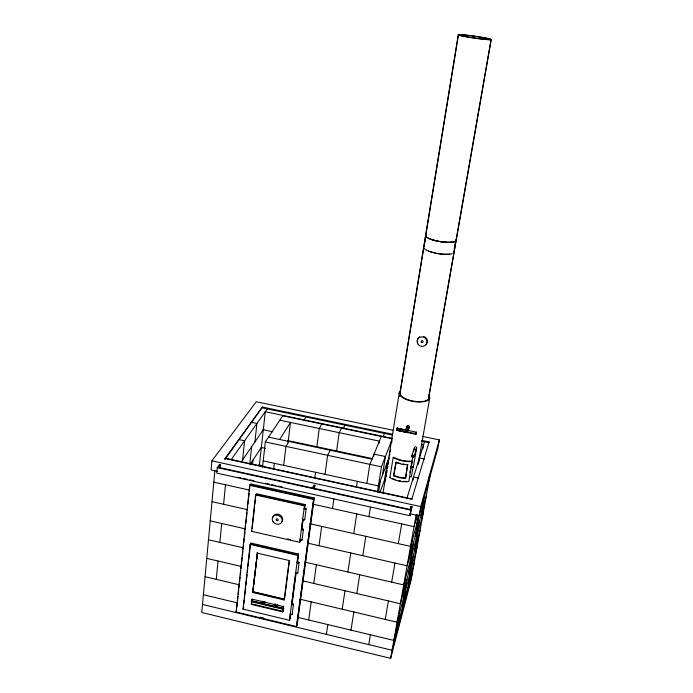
<?xml version="1.0" encoding="UTF-8"?>
<svg xmlns="http://www.w3.org/2000/svg" width="693" height="693" viewBox="0 0 693 693"><rect width="100%" height="100%" fill="white"/><g stroke="black" fill="none" stroke-linecap="round" stroke-linejoin="round"><path stroke-width="1.04" d="M397.115 428.066L396.63 430.37L397.115 428.066L405.578 430.032M415.895 434.32L416.38 432.068L415.921 434.372L396.621 430.162M392.81 430.214L256.271 401.749L211.902 460.854L211.07 469.941L217.411 471.335M214.882 470.677L201.75 612.491L390.644 658.35L411.122 580.032L430.232 474.185M217.264 467.602L216.753 473.085L409.996 515.739L412.032 506.6L410.992 506.366L410.074 509.442L313.444 488.201L314.917 485.299L313.903 485.074L312.43 487.976L218.59 467.359L220.582 464.613L219.594 464.397L217.264 467.602L410.966 510.187L412.032 506.6M220.235 468.251L220.582 464.613M262.396 407.051L225 458.515L224.913 459.416L262.396 407.051L392.16 434.182M216.268 579.348L218.061 561.018M219.872 542.402L221.717 523.492M223.588 504.279L225.494 484.753M242.619 459.814L244.594 440.791L238.479 439.475M249.818 463.964L251.663 446.664M236.122 611.98L249.723 485.317L250.623 483.896L314.267 497.972L297.193 624.809L296.457 626.55L236.122 611.98L236.651 609.277M236.876 607.129L237.335 602.841M237.569 600.692L238.028 596.404M238.262 594.256L238.721 589.968M238.955 587.82L239.414 583.532M239.648 581.384L240.107 577.096M240.341 574.947L240.8 570.66M241.034 568.511L241.493 564.223M241.718 562.075L242.186 557.787M242.411 555.639L242.879 551.351M243.104 549.202L243.564 544.915M243.797 542.766L244.257 538.478M244.49 536.33L244.95 532.042M245.183 529.894L245.643 525.606M245.876 523.458L246.336 519.17M246.569 517.021L247.029 512.733M247.254 510.585L247.722 506.297M247.947 504.149L248.415 499.861M248.64 497.713L249.108 493.425M249.333 491.276L250.026 484.84L313.782 498.96L296.708 625.97M252.512 464.293L252.962 460.083M254.92 441.917L256.904 423.492L251.013 422.245M290.679 614.552L289.466 620.296L243.035 609.121L250.173 544.421L250.935 543.078L298.614 554.053L297.496 562.543M300.338 540.93L299.679 542.29L251.611 531.314L255.622 494.967L256.393 493.711L305.102 504.556L304.548 508.835M243.33 608.558L243.564 606.436M243.797 604.313L244.265 600.077M244.499 597.955L245.669 587.361M245.902 585.239L246.37 581.003M246.604 578.88L247.072 574.636M247.306 572.522L247.773 568.277M248.007 566.164L248.475 561.919M248.709 559.805L250.468 543.901L298.207 554.911L297.236 562.309M252.148 528.664L254.626 506.236M254.859 504.097L255.327 499.826M255.561 497.687L255.916 494.481L304.703 505.344L304.513 506.791M259.39 465.012L265.28 411.72L392.55 438.409M262.508 467.125L265.324 441.952L282.943 415.428M251.316 604.374L251.914 599.098L283.35 606.609L283.61 606.037L282.935 611.321L282.675 611.893L251.316 604.374L252.079 599.592M252.668 592.472L257.432 552.581L252.954 591.917L284.459 599.402L284.199 599.973L252.668 592.472L257.545 552.364M273.631 469.559L274.359 463.331M251.88 600.753L261.919 603.153L262.153 601.195M267.602 605.128L263.513 604.157L263.747 602.2M275.173 604.27L274.255 606.219L264.137 603.802L264.362 601.845M283.68 465.358L285.966 446.379L288.972 441.467M288.297 440.661L290.506 422.444L279.669 439.483M274.255 606.219L274.497 604.261M269.646 605.621L274.757 606.843L275.121 603.906M283.913 608.411L276.897 606.73L277.139 604.772M407.475 431.947L407.406 432.614L396.621 430.301M407.865 430.725L407.995 429.92L405.691 429.443L405.587 429.894M282.675 611.893L283.35 606.609M284.199 599.973L289.224 560.533L257.138 553.101M284.598 598.345L289.353 561.061M289.466 620.296L297.955 555.44L298.614 554.053M299.679 542.29L304.452 505.847L305.102 504.556M289.717 619.715L290.419 614.388M291.814 603.724L295.85 572.886M301.602 529.045L302.85 519.507M292.074 603.932L296.11 573.154M301.879 529.157L303.144 519.533M292.177 614.171L293.486 604.235M297.73 572.877L299.09 562.595M302.035 539.968L303.43 529.391M304.721 519.62L306.133 508.861M316.848 446.751L319.274 428.499L321.803 423.986M314.882 477.486L315.575 472.288M314.423 488.955L314.917 485.299M296.457 626.55L313.539 499.445L314.267 497.972M325.017 474.341L327.633 455.31L330.214 450.268M308.68 619.992L311.2 601.862M313.764 583.437L316.372 564.726M319.023 545.712L321.708 526.385M336.616 450.97L339.198 432.692L341.528 428.127M332.493 508.532L333.844 499.064M326.394 634.372L327.841 624.592M356.375 487.612L357.319 481.358M342.169 609.199L344.993 590.757M347.86 572.011L350.779 552.962M353.742 533.601L356.756 513.92M366.874 483.437L369.845 464.353L381.332 436.477M373.735 456.211L374.055 454.123L385.421 456.54L382.397 475.303M379.08 443.191L379.409 441.155L279.781 420.183M350.979 630.145L353.854 611.971M356.782 593.511L359.745 574.757M362.768 555.699L365.835 536.321M368.953 516.631L370.452 507.146M377.382 492.203L381.445 466.839L391.891 439.76M378.586 491.952L380.414 480.561M384.546 479.885L387.482 461.815M382.943 493.433L399.376 392.325M385.386 481.107L385.724 479.028M386.062 476.949L386.399 474.87L379.79 492.792M386.746 472.765L387.084 470.66M387.43 468.546L387.768 466.441M388.115 464.336L388.461 462.222M388.799 460.117L389.145 458.004M389.483 455.942L389.812 453.924M390.133 451.905L390.462 449.887M391.614 442.81L391.943 440.791M399.385 396.517L458.272 34.849M400.043 393.338L458.428 34.867M424.09 246.569L424.411 244.594M424.74 242.611L425.866 235.689M389.899 477.477L393.217 457.302L395.183 457.969A15.125 6.791 10.1 0 0 410.126 461.148L412.266 461.347L408.783 481.557L406.973 481.782A15.852 7.424 10.2 0 1 391.311 478.404L389.899 477.477L390.514 477.286M405.535 478.387L407.631 464.492L405.535 478.387L399.367 477.72L393.624 475.822L395.859 462.352L400.823 463.582M393.624 475.822L396.301 462.075M368.754 644.603L370.391 634.805M405.691 429.443L405.509 430.5L406.956 426.524M407.995 429.92L407.822 430.977L409.242 427.001M409.84 472.635L410.204 470.512M410.577 468.381L410.94 466.259M411.148 466.285L412.803 456.713M413.712 451.394L414.085 449.263M385.23 619.412L388.418 600.926M391.658 582.137L394.949 563.045M398.293 543.633L401.697 523.908M411.417 476.637L413.167 466.536M413.435 466.623L416.38 449.61M412.976 480.11L413.504 477.07L418.433 478.135M453.846 250.866L453.499 252.85A15.159 3.881 9.1 0 0 453.889 251.88M454.192 248.882L455.405 241.935M428.629 397.548L491.094 39.44M428.577 398.631L491.25 39.458M418.096 464.57L429.66 398.458M410.351 510.048L410.992 506.366M418.572 463.089L419.473 457.917L424.644 459.009M409.996 515.739L410.966 510.187M422.817 448.951L423.536 444.906L421.465 444.473M390.644 658.35L416.121 515.029M421.699 440.358L429.088 441.9L428.941 442.732L421.812 441.242M395.72 633.255L398.943 615.193M402.209 596.846L405.526 578.205M408.896 559.26L412.326 540.012M415.809 520.443L416.926 514.163M395.547 637.066L397.271 627.399M398.865 624.419L400.571 614.882M403.733 597.201L406.938 579.244M410.195 561.009L413.504 542.498M416.865 523.683L418.39 515.185M402.312 608.263L405.457 590.722M408.645 572.903L411.876 554.824M415.168 536.46L418.503 517.81M422.453 436.391L439.388 439.925L420.72 506.583L419.074 515.783L409.572 513.695M402.061 612.248L403.742 602.849M405.136 600.536L406.8 591.268M409.884 574.09L413.011 556.652M416.19 538.955L419.421 520.989M422.695 502.754L423.432 498.639M408.411 585.135L411.477 568.087M414.587 550.788L417.749 533.229M420.954 515.41L424.203 497.323M408.09 589.258L409.736 580.119M409.658 583.281L411.296 574.211M415.583 552.668L418.641 535.724M421.742 518.529L424.887 501.091M428.075 483.402L429.409 476.004M439.388 439.925L437.889 448.163L410.551 546.396L309.78 523.691M414.076 563.678L393.832 640.427L297.384 617.281M412.456 572.626L392.091 650.242L202.495 604.452M407.579 432.129L407.432 432.605M417.065 547.098L397.072 622.219L300.008 599.202M420.105 530.284L400.355 603.724L302.131 580.717M423.18 513.227L403.698 584.927L304.998 562.092M426.308 495.919L407.094 565.817L307.545 543.087M417.255 515.306L414.059 526.654L312.413 504.062M429.088 441.9L411.789 499.272L225 458.515M407.016 497.869L424.411 442.091M413.912 456.756L416.701 448.154M411.685 456.011L414.518 447.418A1.161 1.039 20.3 0 1 416.294 447.141A1.161 1.039 20.3 0 1 416.25 448.813M407.475 432.519L407.64 432.034M406.843 429.686L408.272 425.719M388.955 457.917L378.387 485.932L263.201 460.906M383.255 436.46L384.745 432.796M297.557 618.381L297.808 617.809M294.213 584.017L294.473 583.463M276.897 606.73L277.763 604.876M274.757 606.843L275.658 604.928M264.137 603.802L265.09 601.853M263.513 604.157L264.449 602.252M261.919 603.153L262.829 601.316M343.459 428.118L345.27 424.54M243.035 609.121L243.797 607.657M251.611 531.314L251.914 530.803M304.132 419.871L305.726 417.255M287.474 442.004L288.513 440.315M250.286 464.102L261.356 447.461M241.415 461.573L263.912 428.828M231.254 459.528L267.706 408.316M412.266 461.347L410.447 461.564A15.982 7.181 10.1 0 1 394.646 458.203L393.217 457.302M405.336 477.962L399.497 477.33L394.066 475.537M407.839 464.908L401.637 464.223L395.859 462.352M402.754 463.989L404.729 464.293M397.046 428.161L416.32 432.172M397.089 428.482L401.325 429.365M396.682 429.695L415.982 433.714M396.647 429.955L407.432 432.198M396.751 430.11L405.214 431.878M262.3 407.874L392.151 435.039M282.701 415.791L392.273 438.773M263.236 429.729L272.67 431.73M287.967 440.583L372.687 458.662M268.546 437.11L371.976 459.182M265.324 441.952L381.445 466.839M261.278 447.487L265.462 448.388M258.576 464.83L262.786 465.748M225.433 458.255L412.153 498.986M211.902 460.854L420.72 506.583M238.054 477.243L241.216 477.945M243.321 478.404L247.522 479.331M249.627 479.799L253.837 480.725M265.41 483.281L269.62 484.208M271.717 484.676L275.927 485.602M278.032 486.062L282.242 486.997M249.723 485.317L313.539 499.445M213.816 482.155L249.523 490.09M255.622 494.967L304.452 505.847M212.006 501.663L247.418 509.641M210.23 520.867L245.348 528.889M287.404 538.903L290.54 539.622M250.173 544.421L297.955 555.44M208.48 539.769L243.096 547.773M206.757 558.376L241.095 566.415M205.067 576.689L239.128 584.771M253.066 591.692L284.563 599.176M251.325 601.022L283.316 608.679M251.325 601.671L282.718 609.182M251.602 603.811L282.935 611.321M203.395 594.724L236.997 602.789M260.325 617.186L263.444 617.939M406.921 427.858A1.273 1.126 36.8 0 1 408.116 426.152L408.402 426.273A1.273 1.126 36.8 0 1 408.627 428.317M416.138 449.263L416.233 449.324A1.161 0.511 10.4 0 1 415.514 449.982M414.561 448.336L414.639 448.475A1.161 1.039 20.3 0 0 414.847 448.683M292.143 614.007A0.996 0.615 7 0 1 291.528 614.7A0.996 0.615 7 0 1 290.289 614.293A0.996 0.615 7 0 1 290.688 613.522M297.592 572.574A1.014 0.58 7.1 0 1 297.384 573.302A1.014 0.58 7.1 0 1 296.084 573.198A1.014 0.58 7.1 0 1 295.85 572.444M428.603 395.149A15.489 6.098 9.8 0 1 423.769 401.732L420.261 402.035A15.489 6.098 9.8 0 1 404.937 398.917L402.148 397.332A15.489 6.098 9.8 0 1 400.502 390.947M428.785 396.76A14.605 5.752 9.8 0 1 423.241 401.368L419.932 401.654A14.605 5.752 9.8 0 1 405.483 398.718L402.85 397.228A14.605 5.752 9.8 0 1 400.233 392.498M409.208 426.827A1.169 1.065 3.9 0 0 408.22 425.883A1.178 1.039 36.8 0 0 406.999 426.368M408.09 426.238A1.169 1.065 3.9 0 1 408.61 428.153M407.034 426.264A1.169 1.057 21.3 0 1 407.415 425.857M408.567 425.814A1.169 1.057 21.3 0 1 409.251 426.723M405.751 430.006A1.187 1.065 21.4 0 1 407.397 429.946M406.661 481.358A15.003 7.025 10.2 0 1 403.828 481.34M400.892 481.037A15.003 7.025 10.2 0 1 398.934 480.673M395.175 479.617A15.003 7.025 10.2 0 1 392.619 478.551M413.392 466.484A1.152 0.528 10.5 0 1 412.274 466.987A1.152 0.528 10.5 0 1 411.192 466.146M414.119 449.402A1.161 0.511 10.4 0 1 414.665 448.899M412.976 466.727A0.962 0.442 10.5 0 1 411.971 466.735A0.962 0.442 10.5 0 1 411.287 466.259M411.244 476.273A0.962 0.45 10.6 0 1 410.828 476.914A0.962 0.45 10.6 0 1 409.546 476.351M454.313 241.701A15.376 3.768 9 0 1 439.215 241.441A15.376 3.768 9 0 1 426.264 236.737M456.098 240.047A15.376 3.768 9 0 1 455.717 240.973M456.245 240.064A15.515 3.803 9 0 1 439.215 241.476A15.515 3.803 9 0 1 426.082 234.728M449.8 254.097A15.159 3.881 9.1 0 1 428.395 251.013M451.871 242.126A15.229 3.725 9 0 1 430.37 239.033M455.959 240.021A15.229 3.725 9 0 1 455.578 240.947M452.234 253.647A15.307 3.924 9.1 0 1 437.196 253.465A15.307 3.924 9.1 0 1 424.315 248.648M454.036 251.905A15.307 3.924 9.1 0 1 453.638 252.876M423.596 336.408A5.042 4.712 21.2 0 1 425.97 344.438M417.567 342.073A5.042 4.712 21.2 0 1 419.802 336.781M272.86 517.221A5.146 4.375 29.5 0 1 279.34 514.622A5.146 4.375 29.5 0 1 282.198 521.292M304.574 519.334A1.039 0.546 7.2 0 1 304.366 520.01A1.039 0.546 7.2 0 1 303.04 519.897A1.039 0.546 7.2 0 1 302.789 519.178M301.724 539.544A1.031 0.563 7.2 0 1 301.801 540.315A1.031 0.563 7.2 0 1 300.441 540.306A1.031 0.563 7.2 0 1 300.121 539.535M411.893 456.817L411.755 456.566A1.187 1.057 20.5 0 1 412.915 455.188A1.187 1.057 20.5 0 1 413.868 456.843A1.187 1.057 20.5 0 1 411.893 456.817M291.788 604.539A0.996 0.606 7 0 0 293.451 604.391A0.996 0.606 7 0 0 292.229 603.56A0.996 0.606 7 0 0 291.788 604.539M297.366 562.872A1.014 0.572 7.1 0 0 299.055 562.742A1.014 0.572 7.1 0 0 297.808 561.936A1.014 0.572 7.1 0 0 297.366 562.872M463.998 36.322A16.528 0.91 8.2 0 0 490.826 39.64A16.528 0.91 8.2 0 0 469.499 35.542A16.528 0.91 8.2 0 0 463.998 36.322M463.903 36.313A16.684 0.918 8.2 0 0 490.973 39.666A16.684 0.918 8.2 0 0 469.447 35.534A16.684 0.918 8.2 0 0 463.903 36.313M421.249 342.082A1.014 0.944 21.2 0 0 422.981 342.134A1.014 0.944 21.2 0 0 422.089 340.679A1.014 0.944 21.2 0 0 421.249 342.082M417.81 343.875A5.05 4.721 21.2 0 0 426.49 344.144A5.05 4.721 21.2 0 0 422.046 336.859A5.05 4.721 21.2 0 0 417.81 343.875M276.36 520.131A1.031 0.875 29.5 0 0 278.084 520.244A1.031 0.875 29.5 0 0 277.122 518.814A1.031 0.875 29.5 0 0 276.36 520.131M273.042 521.708A5.154 4.383 29.5 0 0 281.653 522.305A5.154 4.383 29.5 0 0 276.871 515.15A5.154 4.383 29.5 0 0 273.042 521.708M304.383 509.095A1.039 0.537 7.2 0 0 306.107 508.991A1.039 0.537 7.2 0 0 304.816 508.229A1.039 0.537 7.2 0 0 304.383 509.095M301.689 529.643A1.031 0.554 7.2 0 0 303.395 529.539A1.031 0.554 7.2 0 0 302.122 528.75A1.031 0.554 7.2 0 0 301.689 529.643"/></g></svg>
